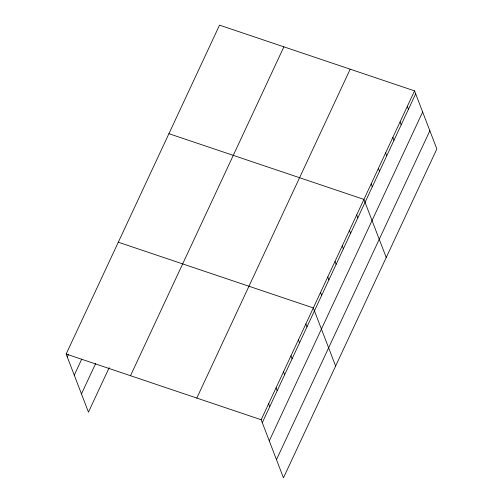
<?xml version="1.0" encoding="UTF-8"?>
<svg xmlns="http://www.w3.org/2000/svg" width="503" height="503" viewBox="0 0 503 503"><rect width="100%" height="100%" fill="white"/><g stroke="black" fill="none" stroke-linecap="round" stroke-linejoin="round"><path stroke-width="0.75" d="M109.182 367.68L88.453 412.127L66.157 354.03L219.534 25.15L414.547 90.873L436.843 148.97L283.466 477.85L261.164 419.754L414.547 90.873M67.276 356.954L68.571 354.175M74.268 375.163L81.712 359.186M81.467 393.918L95.721 363.361M130.51 375.716L283.887 46.836M196.811 398.062L350.189 69.181M262.289 422.677L415.667 93.797M269.275 440.886L422.658 112.006M276.48 459.641L429.858 130.761M168.92 133.679L363.927 199.402L386.229 257.498M118.306 242.213L313.312 307.93L335.614 366.033M66.157 354.03L261.164 419.754M407.317 106.378L408.436 109.302M400.086 121.883L401.205 124.807M392.856 137.388L393.975 140.306M385.625 152.887L386.744 155.811M378.388 168.392L379.514 171.316M371.157 183.897L372.283 186.82M356.696 214.907L357.822 217.83M349.466 230.412L350.591 233.335M342.235 245.917L343.36 248.84M335.004 261.422L336.13 264.345M327.774 276.927L328.899 279.85M320.543 292.432L321.669 295.355M305.868 323.907L306.987 326.831M298.417 339.883L299.536 342.807M290.967 355.854L292.086 358.777M283.516 371.83L284.635 374.754M276.065 387.807L277.191 390.73M268.615 403.777L269.74 406.701"/></g></svg>
